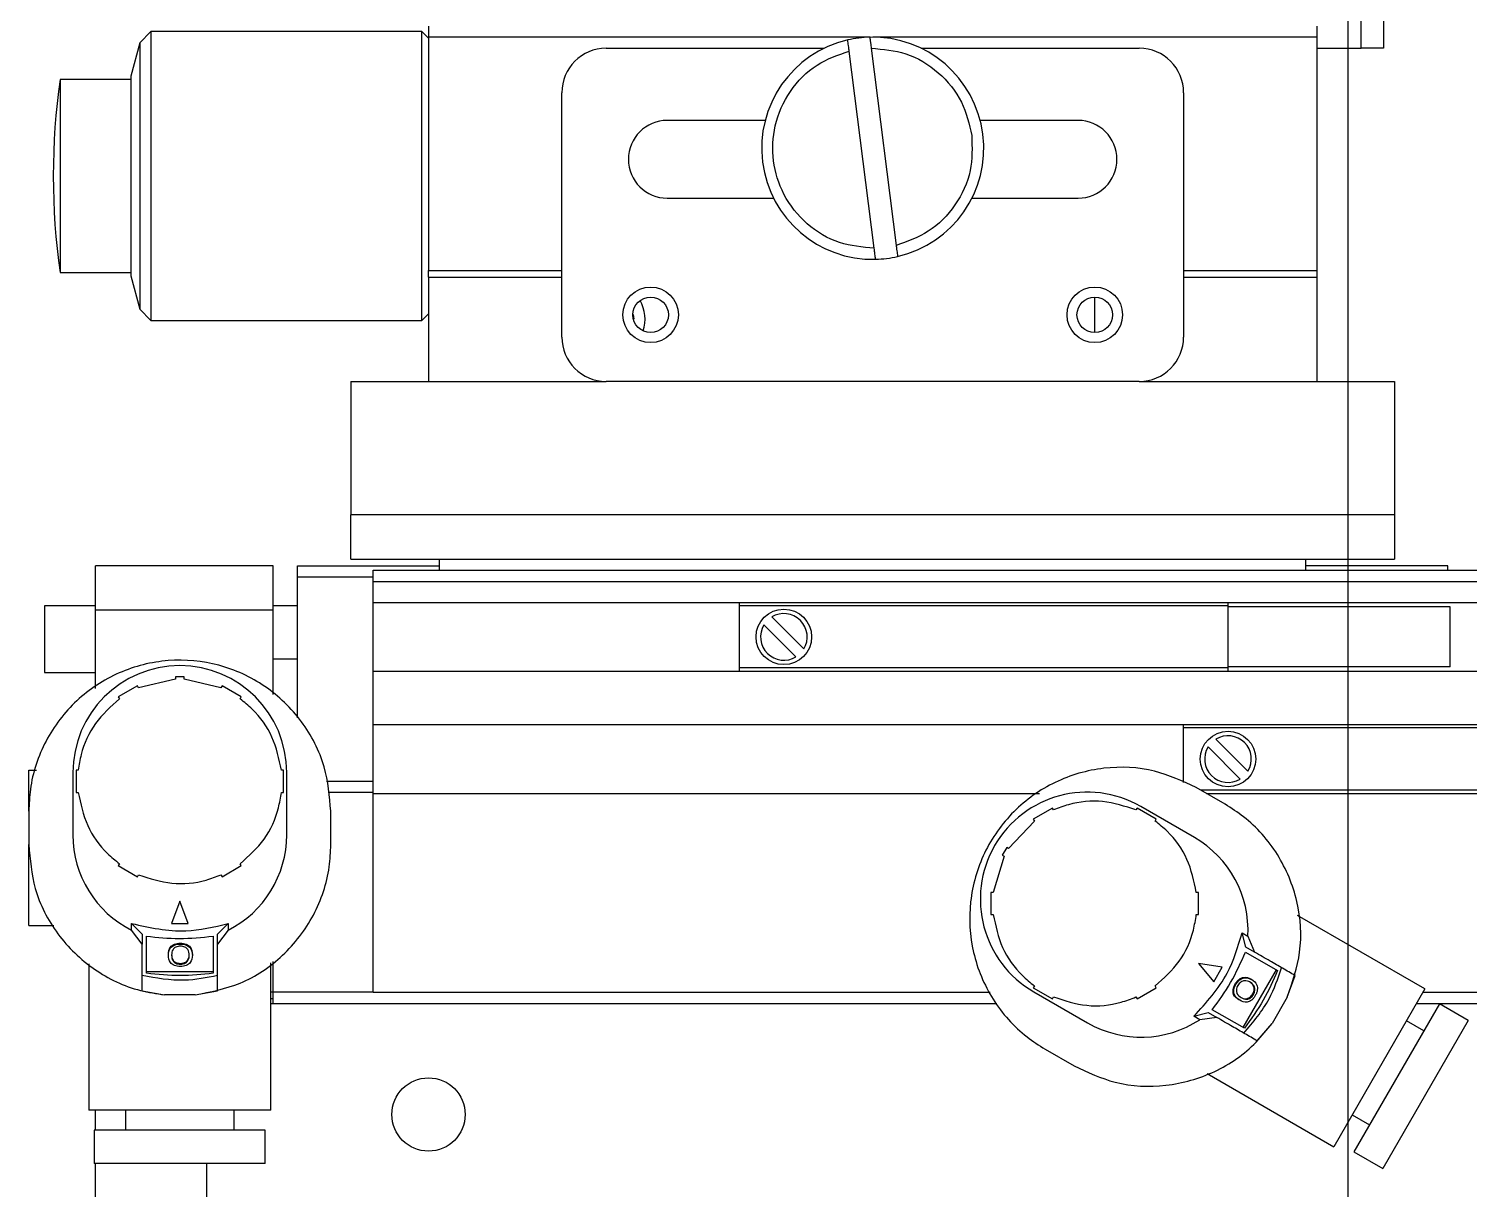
# Model space of a CAD drawing. Extents: x 500 to 100500, y -14500 to 21140.
# Drawn here: x 6752 to 6816.9, y -7146.4 to -7094.2 of the extents above; entities that cross this region are included whole.
import ezdxf

# ---------------------------------------------------------------- set-up
doc = ezdxf.new("R2010")
doc.units = 0
doc.layers.get('0').update_dxf_attribs({"linetype": 'CONTINUOUS'})

# ---------------------------------------------------------------- blocks, each defined once
blk = doc.blocks.new('SP R')
at = {"color": 3}
for p, q in [((16913.841, -97565.306), (16913.841, -97555.306)), ((16914.841, -97555.306), (16914.841, -97565.306)), ((16859.341, -97564.556), (16858.841, -97565.056)), ((16871.541, -97564.556), (16859.341, -97564.556)), ((16859.341, -97564.556), (16859.341, -97571.056)), ((16871.841, -97564.856), (16871.541, -97564.556)), ((16871.541, -97571.056), (16871.541, -97564.556)), ((16871.841, -97564.306), (16871.841, -97564.806)), ((16891.726, -97564.806), (16871.841, -97564.806)), ((16871.841, -97564.806), (16871.841, -97575.306)), ((16911.841, -97564.806), (16891.841, -97564.806)), ((16911.841, -97564.306), (16911.841, -97565.306)), ((16911.841, -97564.806), (16911.841, -97575.306)), ((16858.841, -97565.056), (16858.441, -97566.556)), ((16858.841, -97565.056), (16858.841, -97576.959)), ((16879.841, -97565.306), (16889.662, -97565.306)), ((16891.908, -97574.305), (16890.782, -97565.432)), ((16891.774, -97565.306), (16892.9, -97574.18)), ((16894.021, -97565.306), (16903.841, -97565.306)), ((16911.841, -97565.306), (16913.841, -97565.306)), ((16914.841, -97565.306), (16913.841, -97565.306)), ((16858.441, -97566.706), (16855.258, -97566.706)), ((16855.258, -97566.706), (16855.258, -97571.056)), ((16858.441, -97566.556), (16858.441, -97575.556)), ((16877.841, -97578.306), (16877.841, -97567.306)), ((16905.841, -97567.306), (16905.841, -97578.306)), ((16887, -97568.556), (16882.591, -97568.556)), ((16901.091, -97568.556), (16896.682, -97568.556)), ((16855.258, -97571.056), (16855.258, -97575.406)), ((16859.341, -97571.056), (16859.341, -97577.556)), ((16871.541, -97577.556), (16871.541, -97571.056)), ((16882.591, -97572.056), (16887.376, -97572.056)), ((16896.306, -97572.056), (16901.091, -97572.056)), ((16855.258, -97575.406), (16858.441, -97575.406)), ((16858.441, -97575.556), (16858.841, -97577.056)), ((16871.841, -97575.606), (16871.841, -97575.306)), ((16871.841, -97575.306), (16877.841, -97575.306)), ((16871.841, -97575.606), (16877.841, -97575.606)), ((16871.841, -97575.606), (16871.841, -97580.306)), ((16905.841, -97575.306), (16911.841, -97575.306)), ((16905.841, -97575.606), (16911.841, -97575.606)), ((16911.841, -97575.306), (16911.841, -97575.606)), ((16911.841, -97575.606), (16911.841, -97580.306)), ((16901.841, -97578.106), (16901.841, -97576.506)), ((16858.841, -97576.959), (16858.841, -97577.056)), ((16858.841, -97577.056), (16859.341, -97577.556)), ((16859.341, -97577.556), (16871.541, -97577.556)), ((16871.541, -97577.556), (16871.841, -97577.256)), ((16881.051, -97577.296), (16881.091, -97577.506)), ((16868.341, -97580.306), (16868.341, -97586.306)), ((16868.341, -97580.306), (16879.841, -97580.306)), ((16871.841, -97580.306), (16879.841, -97580.306)), ((16903.841, -97580.306), (16879.841, -97580.306)), ((16903.841, -97580.306), (16915.341, -97580.306)), ((16903.841, -97580.306), (16911.841, -97580.306)), ((16915.341, -97580.306), (16915.341, -97586.306)), ((16915.341, -97586.306), (16868.341, -97586.306)), ((16868.341, -97588.306), (16868.341, -97586.306)), ((16915.341, -97586.306), (16915.341, -97588.306)), ((16864.841, -97588.606), (16856.841, -97588.606)), ((16856.841, -97590.606), (16856.841, -97588.606)), ((16864.841, -97590.606), (16864.841, -97588.606)), ((16865.941, -97588.606), (16872.341, -97588.606)), ((16865.941, -97589.106), (16865.941, -97588.606)), ((16868.341, -97588.306), (16915.341, -97588.306)), ((16869.341, -97588.806), (16934.341, -97588.806)), ((16869.341, -97589.306), (16869.341, -97588.806)), ((16872.341, -97588.306), (16911.341, -97588.306)), ((16872.341, -97588.806), (16872.341, -97588.306)), ((16911.341, -97588.806), (16911.341, -97588.306)), ((16917.741, -97588.606), (16911.341, -97588.606)), ((16917.741, -97588.806), (16917.741, -97588.606)), ((16865.941, -97595.454), (16865.941, -97589.106)), ((16865.941, -97589.106), (16869.341, -97589.106)), ((16869.341, -97589.306), (16934.341, -97589.306)), ((16869.341, -97590.256), (16869.341, -97589.306)), ((16856.841, -97590.406), (16854.541, -97590.406)), ((16854.541, -97590.406), (16854.541, -97591.906)), ((16864.841, -97590.606), (16856.841, -97590.606)), ((16856.841, -97594.132), (16856.841, -97590.606)), ((16865.941, -97590.406), (16864.841, -97590.406)), ((16864.841, -97594.394), (16864.841, -97590.606)), ((16869.341, -97590.256), (16934.341, -97590.256)), ((16869.341, -97593.356), (16869.341, -97590.256)), ((16885.841, -97590.406), (16885.841, -97590.256)), ((16907.841, -97590.406), (16885.841, -97590.406)), ((16885.841, -97593.206), (16885.841, -97590.406)), ((16907.841, -97590.406), (16907.841, -97590.256)), ((16907.841, -97593.206), (16907.841, -97590.406)), ((16917.841, -97590.456), (16907.841, -97590.456)), ((16917.841, -97593.156), (16917.841, -97590.456)), ((16886.943, -97591.262), (16888.386, -97592.704)), ((16888.739, -97592.35), (16887.297, -97590.908)), ((16854.541, -97591.906), (16854.541, -97593.406)), ((16865.941, -97592.806), (16864.841, -97592.806)), ((16869.341, -97593.356), (16934.341, -97593.356)), ((16869.341, -97595.756), (16869.341, -97593.356)), ((16907.841, -97593.206), (16885.841, -97593.206)), ((16885.841, -97593.356), (16885.841, -97593.206)), ((16917.841, -97593.156), (16907.841, -97593.156)), ((16907.841, -97593.356), (16907.841, -97593.206)), ((16854.541, -97593.406), (16856.841, -97593.406)), ((16858.738, -97594.009), (16857.872, -97594.509)), ((16858.788, -97594.096), (16858.738, -97594.009)), ((16860.441, -97593.71), (16858.788, -97594.096)), ((16860.441, -97593.61), (16860.441, -97593.71)), ((16860.841, -97593.61), (16860.441, -97593.61)), ((16860.841, -97593.71), (16860.841, -97593.61)), ((16862.495, -97594.096), (16860.841, -97593.71)), ((16862.545, -97594.009), (16862.495, -97594.096)), ((16863.411, -97594.509), (16862.545, -97594.009)), ((16857.872, -97594.509), (16857.922, -97594.596)), ((16863.361, -97594.596), (16863.411, -97594.509)), ((16869.341, -97595.756), (16934.341, -97595.756)), ((16869.341, -97598.856), (16869.341, -97595.756)), ((16905.841, -97595.906), (16905.841, -97595.756)), ((16905.841, -97598.368), (16905.841, -97595.906)), ((16927.841, -97595.906), (16905.841, -97595.906)), ((16908.739, -97597.85), (16907.297, -97596.408)), ((16906.943, -97596.762), (16908.386, -97598.204)), ((16853.841, -97597.806), (16854.194, -97597.806)), ((16853.841, -97599.656), (16853.841, -97597.806)), ((16855.968, -97597.806), (16855.968, -97598.806)), ((16856.068, -97597.806), (16855.968, -97597.806)), ((16865.315, -97597.806), (16865.214, -97597.806)), ((16865.315, -97598.806), (16865.315, -97597.806)), ((16855.826, -97597.916), (16855.826, -97600.716)), ((16865.456, -97600.716), (16865.456, -97597.916)), ((16867.239, -97598.306), (16869.341, -97598.306)), ((16855.968, -97598.806), (16856.068, -97598.806)), ((16865.214, -97598.806), (16865.315, -97598.806)), ((16869.341, -97598.806), (16867.314, -97598.806)), ((16869.341, -97598.856), (16899.354, -97598.856)), ((16869.341, -97607.806), (16869.341, -97598.856)), ((16907.709, -97599.342), (16906.41, -97598.592)), ((16927.841, -97598.706), (16906.608, -97598.706)), ((16906.868, -97598.856), (16934.341, -97598.856)), ((16853.841, -97599.656), (16853.841, -97601.156)), ((16867.441, -97601.156), (16867.441, -97599.656)), ((16899.938, -97599.509), (16899.072, -97600.009)), ((16899.988, -97599.596), (16899.938, -97599.509)), ((16903.745, -97599.509), (16903.695, -97599.596)), ((16904.611, -97600.009), (16903.745, -97599.509)), ((16906.336, -97600.841), (16903.911, -97599.441)), ((16899.122, -97600.096), (16897.961, -97601.335)), ((16899.072, -97600.009), (16899.122, -97600.096)), ((16904.561, -97600.096), (16904.611, -97600.009)), ((16853.841, -97601.306), (16853.841, -97601.156)), ((16853.841, -97604.806), (16853.841, -97601.306)), ((16897.761, -97601.681), (16897.268, -97603.306)), ((16897.875, -97601.285), (16897.675, -97601.631)), ((16897.675, -97601.631), (16897.761, -97601.681)), ((16897.961, -97601.335), (16897.875, -97601.285)), ((16857.922, -97602.016), (16857.872, -97602.103)), ((16857.872, -97602.103), (16858.738, -97602.603)), ((16862.545, -97602.603), (16863.411, -97602.103)), ((16863.411, -97602.103), (16863.361, -97602.016)), ((16858.738, -97602.603), (16858.788, -97602.516)), ((16862.495, -97602.516), (16862.545, -97602.603)), ((16860.641, -97603.706), (16860.266, -97604.706)), ((16861.016, -97604.706), (16860.641, -97603.706)), ((16897.168, -97603.306), (16897.168, -97604.306)), ((16897.268, -97603.306), (16897.168, -97603.306)), ((16906.515, -97603.306), (16906.414, -97603.306)), ((16906.515, -97604.306), (16906.515, -97603.306)), ((16897.168, -97604.306), (16897.268, -97604.306)), ((16906.414, -97604.306), (16906.515, -97604.306)), ((16916.708, -97607.655), (16910.974, -97604.344)), ((16853.841, -97604.806), (16854.971, -97604.806)), ((16858.471, -97605.014), (16858.471, -97604.71)), ((16858.471, -97604.71), (16858.941, -97605.188)), ((16858.941, -97605.633), (16858.471, -97605.014)), ((16860.266, -97604.706), (16861.016, -97604.706)), ((16862.341, -97605.188), (16862.811, -97604.71)), ((16862.811, -97605.014), (16862.341, -97605.633)), ((16862.811, -97604.71), (16862.811, -97605.014)), ((16858.941, -97605.188), (16858.941, -97605.633)), ((16859.141, -97606.95), (16859.141, -97605.279)), ((16860.662, -97605.632), (16860.662, -97605.592)), ((16862.141, -97605.279), (16862.141, -97606.95)), ((16862.341, -97605.633), (16862.341, -97605.188)), ((16908.472, -97605.128), (16908.736, -97605.281)), ((16908.651, -97605.775), (16908.472, -97605.128)), ((16908.736, -97605.281), (16909.037, -97605.997)), ((16860.132, -97606.137), (16860.132, -97606.097)), ((16861.008, -97606.378), (16861.008, -97606.338)), ((16861.21, -97606.137), (16861.21, -97606.097)), ((16908.63, -97605.993), (16910.077, -97606.829)), ((16909.037, -97605.997), (16908.651, -97605.775)), ((16856.541, -97606.518), (16856.541, -97613.106)), ((16862.141, -97606.879), (16859.141, -97606.879)), ((16860.667, -97606.543), (16860.667, -97606.503)), ((16864.741, -97613.106), (16864.741, -97606.484)), ((16864.841, -97607.806), (16864.841, -97606.419)), ((16907.571, -97606.681), (16906.518, -97606.506)), ((16906.518, -97606.506), (16907.196, -97607.331)), ((16907.196, -97607.331), (16907.571, -97606.681)), ((16910.016, -97606.793), (16908.516, -97609.392)), ((16899.122, -97607.516), (16899.072, -97607.603)), ((16899.072, -97607.603), (16899.938, -97608.103)), ((16903.745, -97608.103), (16904.611, -97607.603)), ((16904.611, -97607.603), (16904.561, -97607.516)), ((16908.197, -97607.451), (16908.162, -97607.431)), ((16908.908, -97607.229), (16908.873, -97607.209)), ((16909.015, -97607.525), (16908.981, -97607.505)), ((16910.511, -97608.02), (16910.861, -97607.051)), ((16858.941, -97607.74), (16859.955, -97607.921)), ((16861.327, -97607.921), (16859.955, -97607.921)), ((16861.327, -97607.921), (16862.341, -97607.74)), ((16864.841, -97607.806), (16864.741, -97607.806)), ((16864.841, -97608.106), (16864.741, -97608.106)), ((16869.341, -97607.806), (16864.841, -97607.806)), ((16864.841, -97608.306), (16864.841, -97607.806)), ((16869.341, -97607.806), (16897.134, -97607.806)), ((16899.096, -97607.781), (16901.521, -97609.181)), ((16899.938, -97608.103), (16899.988, -97608.016)), ((16903.695, -97608.016), (16903.745, -97608.103)), ((16908.369, -97608.163), (16908.334, -97608.143)), ((16908.988, -97607.902), (16908.953, -97607.882)), ((16910.511, -97608.02), (16909.825, -97609.207)), ((16916.708, -97607.655), (16912.608, -97614.757)), ((16916.621, -97607.806), (16934.341, -97607.806)), ((16864.741, -97608.306), (16897.434, -97608.306)), ((16906.302, -97608.887), (16906.951, -97608.719)), ((16906.566, -97609.039), (16906.302, -97608.887)), ((16907.337, -97608.942), (16906.566, -97609.039)), ((16906.951, -97608.719), (16907.337, -97608.942)), ((16908.577, -97609.427), (16907.13, -97608.591)), ((16917.363, -97608.322), (16913.513, -97614.99)), ((16916.333, -97608.306), (16941.841, -97608.306)), ((16918.662, -97609.072), (16917.363, -97608.322)), ((16909.161, -97609.995), (16909.825, -97609.207)), ((16918.662, -97609.072), (16914.812, -97615.74)), ((16916.663, -97609.534), (16915.883, -97609.084)), ((16899.61, -97610.37), (16900.909, -97611.12)), ((16906.903, -97611.463), (16912.608, -97614.757)), ((16864.741, -97613.106), (16856.541, -97613.106)), ((16856.841, -97614.006), (16856.841, -97613.106)), ((16858.191, -97613.106), (16858.191, -97614.006)), ((16863.091, -97614.006), (16863.091, -97613.106)), ((16913.433, -97613.328), (16914.213, -97613.778)), ((16856.791, -97614.006), (16856.791, -97615.506)), ((16864.491, -97614.006), (16856.791, -97614.006)), ((16864.491, -97615.506), (16864.491, -97614.006)), ((16913.513, -97614.99), (16914.812, -97615.74)), ((16864.491, -97615.506), (16856.791, -97615.506)), ((16856.841, -97618.306), (16856.841, -97615.506)), ((16861.841, -97615.506), (16861.841, -97618.306))]:
    blk.add_line(p, q, dxfattribs=at)
for centre, radius in [((16881.841, -97577.306), 1.25), ((16881.841, -97577.306), 0.8), ((16901.841, -97577.306), 1.25), ((16901.841, -97577.306), 0.8), ((16887.841, -97591.806), 1.25), ((16907.841, -97597.306), 1.25), ((16871.841, -97613.306), 1.65)]:
    blk.add_circle(centre, radius, dxfattribs=at)
for centre, radius, start, end in [((16891.841, -97569.806), 5, 91.49022, 102.96856), ((16891.841, -97569.806), 5, 282.96856, 91.49022), ((16879.841, -97567.306), 2, 90, 180), ((16891.841, -97569.806), 5, 102.96856, 271.49022), ((16903.841, -97567.306), 2, 0, 90), ((16884.941, -97571.056), 30, 171.66272, 188.33728), ((16882.591, -97570.306), 1.75, 90, 270), ((16901.091, -97570.306), 1.75, 270, 90), ((16891.841, -97569.806), 5, 271.49022, 282.96856), ((16879.841, -97577.506), 1.75, 342.4376, 28.98359), ((16879.841, -97578.306), 2, 180, 270), ((16903.841, -97578.306), 2, 270, 0), ((16887.841, -97591.806), 1.05, 328.77415, 121.22585), ((16887.841, -97591.806), 1.05, 148.77415, 301.22585), ((16860.641, -97597.916), 4.815, 0, 180), ((16907.841, -97597.306), 1.05, 328.77415, 121.22585), ((16907.841, -97597.306), 1.05, 148.77415, 301.22585), ((16901.503, -97603.611), 4.815, 60, 240), ((16860.641, -97600.716), 4.815, 180.00074, 243.21158), ((16860.641, -97600.716), 4.815, 296.78883, 359.99905), ((16903.928, -97605.011), 4.815, 356.78883, 59.99905), ((16903.928, -97605.011), 4.815, 240.00074, 303.21158)]:
    blk.add_arc(centre, radius, start, end, dxfattribs=at)
for points, knots in [([(16891.711, -97564.808), (16891.712, -97564.813), (16891.713, -97564.824), (16891.724, -97564.909), (16891.74, -97565.035), (16891.758, -97565.175), (16891.77, -97565.269), (16891.774, -97565.306)], [0, 0, 0, 0, 0.213259, 0.426502, 0.640196, 0.854924, 1, 1, 1, 1]), ([(16891.908, -97574.305), (16891.379, -97574.259), (16890.283, -97574.162), (16888.82, -97573.278), (16887.774, -97571.959), (16887.284, -97570.384), (16887.365, -97568.737), (16888.049, -97567.198), (16889.245, -97565.977), (16890.282, -97565.609), (16890.782, -97565.432)], [0, 0, 0, 0, 0.120746, 0.25, 0.379254, 0.5, 0.620746, 0.75, 0.879254, 1, 1, 1, 1]), ([(16890.782, -97565.432), (16890.775, -97565.376), (16890.761, -97565.263), (16890.742, -97565.113), (16890.728, -97565), (16890.72, -97564.942), (16890.719, -97564.936), (16890.719, -97564.933)], [0, 0, 0, 0, 0.2162502, 0.4325264, 0.6480981, 0.8625105, 1, 1, 1, 1]), ([(16891.774, -97565.306), (16892.304, -97565.353), (16893.401, -97565.449), (16894.855, -97566.334), (16895.935, -97567.65), (16896.185, -97568.722), (16896.305, -97569.24)], [0, 0, 0, 0, 0.241491, 0.5, 0.758509, 1, 1, 1, 1]), ([(16896.305, -97569.24), (16896.318, -97569.771), (16896.344, -97570.872), (16895.626, -97572.415), (16894.439, -97573.635), (16893.401, -97574.002), (16892.9, -97574.18)], [0, 0, 0, 0, 0.241491, 0.5, 0.758509, 1, 1, 1, 1]), ([(16891.971, -97574.804), (16891.971, -97574.799), (16891.969, -97574.788), (16891.958, -97574.702), (16891.942, -97574.577), (16891.925, -97574.436), (16891.913, -97574.343), (16891.908, -97574.305)], [0, 0, 0, 0, 0.213259, 0.426502, 0.640196, 0.854924, 1, 1, 1, 1]), ([(16892.9, -97574.18), (16892.907, -97574.236), (16892.921, -97574.349), (16892.94, -97574.499), (16892.955, -97574.611), (16892.962, -97574.67), (16892.963, -97574.676), (16892.963, -97574.678)], [0, 0, 0, 0, 0.21625, 0.432526, 0.648098, 0.862511, 1, 1, 1, 1]), ([(16867.441, -97599.656), (16867.382, -97598.981), (16867.257, -97597.543), (16866.212, -97595.545), (16864.548, -97593.93), (16862.429, -97592.96), (16860.114, -97592.746), (16857.858, -97593.309), (16855.914, -97594.587), (16854.51, -97596.436), (16853.904, -97598.234), (16853.856, -97599.326), (16853.841, -97599.656)], [0, 0, 0, 0, 0.094824, 0.20218, 0.309533, 0.416887, 0.524228, 0.631459, 0.738739, 0.846088, 0.953436, 1, 1, 1, 1]), ([(16857.922, -97594.596), (16857.536, -97594.942), (16856.764, -97595.636), (16856.223, -97596.83), (16856.106, -97597.572), (16856.068, -97597.806)], [0, 0, 0, 0, 0.406489, 0.812978, 1, 1, 1, 1]), ([(16865.214, -97597.806), (16865.107, -97597.298), (16864.892, -97596.283), (16864.128, -97595.218), (16863.545, -97594.745), (16863.361, -97594.596)], [0, 0, 0, 0, 0.406488, 0.812977, 1, 1, 1, 1]), ([(16906.41, -97598.592), (16905.797, -97598.306), (16904.489, -97597.695), (16902.235, -97597.601), (16900.005, -97598.235), (16898.106, -97599.585), (16896.763, -97601.482), (16896.123, -97603.718), (16896.257, -97606.041), (16897.156, -97608.181), (16898.411, -97609.604), (16899.332, -97610.192), (16899.61, -97610.37)], [0, 0, 0, 0, 0.094824, 0.20218, 0.309533, 0.416887, 0.524228, 0.631459, 0.738739, 0.846088, 0.953436, 1, 1, 1, 1]), ([(16856.068, -97598.806), (16856.176, -97599.313), (16856.39, -97600.329), (16857.154, -97601.394), (16857.738, -97601.867), (16857.922, -97602.016)], [0, 0, 0, 0, 0.406489, 0.812977, 1, 1, 1, 1]), ([(16863.361, -97602.016), (16863.747, -97601.669), (16864.519, -97600.976), (16865.059, -97599.782), (16865.177, -97599.04), (16865.214, -97598.806)], [0, 0, 0, 0, 0.4064891, 0.8129781, 1, 1, 1, 1]), ([(16903.695, -97599.596), (16903.201, -97599.435), (16902.215, -97599.113), (16900.911, -97599.242), (16900.209, -97599.511), (16899.988, -97599.596)], [0, 0, 0, 0, 0.4064885, 0.8129766, 1, 1, 1, 1]), ([(16910.511, -97608.02), (16910.741, -97607.354), (16911.221, -97605.963), (16911.058, -97603.683), (16910.175, -97601.546), (16908.917, -97600.114), (16907.992, -97599.523), (16907.709, -97599.342)], [0, 0, 0, 0, 0.210713, 0.440125, 0.669539, 0.89895, 1, 1, 1, 1]), ([(16906.414, -97603.306), (16906.307, -97602.798), (16906.092, -97601.783), (16905.328, -97600.718), (16904.745, -97600.245), (16904.561, -97600.096)], [0, 0, 0, 0, 0.4064891, 0.8129781, 1, 1, 1, 1]), ([(16853.841, -97601.156), (16853.899, -97601.823), (16854.022, -97603.254), (16855.058, -97605.252), (16856.717, -97606.864), (16858.471, -97607.696), (16859.59, -97607.866), (16859.955, -97607.921)], [0, 0, 0, 0, 0.200562, 0.429956, 0.659348, 0.888742, 1, 1, 1, 1]), ([(16861.327, -97607.921), (16862.019, -97607.787), (16863.463, -97607.507), (16865.356, -97606.227), (16866.765, -97604.393), (16867.377, -97602.588), (16867.426, -97601.491), (16867.441, -97601.156)], [0, 0, 0, 0, 0.210713, 0.440125, 0.669539, 0.89895, 1, 1, 1, 1]), ([(16858.788, -97602.516), (16859.281, -97602.677), (16860.267, -97602.999), (16861.572, -97602.87), (16862.273, -97602.601), (16862.495, -97602.516)], [0, 0, 0, 0, 0.406489, 0.812978, 1, 1, 1, 1]), ([(16897.268, -97604.306), (16897.376, -97604.813), (16897.59, -97605.829), (16898.354, -97606.894), (16898.938, -97607.367), (16899.122, -97607.516)], [0, 0, 0, 0, 0.406489, 0.812978, 1, 1, 1, 1]), ([(16904.561, -97607.516), (16904.947, -97607.169), (16905.719, -97606.476), (16906.259, -97605.282), (16906.377, -97604.54), (16906.414, -97604.306)], [0, 0, 0, 0, 0.406489, 0.812978, 1, 1, 1, 1]), ([(16858.471, -97604.71), (16859.285, -97604.889), (16860.737, -97605.209), (16862.177, -97604.862), (16862.811, -97604.71)], [0, 0, 0, 0, 0.559952, 1, 1, 1, 1]), ([(16858.941, -97607.74), (16858.941, -97607.523), (16858.941, -97607.091), (16858.941, -97606.389), (16858.941, -97605.902), (16858.941, -97605.633)], [0, 0, 0, 0, 0.309337, 0.618673, 1, 1, 1, 1]), ([(16859.141, -97605.279), (16859.633, -97605.33), (16860.633, -97605.435), (16861.633, -97605.331), (16862.141, -97605.279)], [0, 0, 0, 0, 0.492258, 1, 1, 1, 1]), ([(16860.132, -97606.097), (16860.138, -97605.983), (16860.145, -97605.839), (16860.293, -97605.695), (16860.396, -97605.638), (16860.523, -97605.599), (16860.616, -97605.595), (16860.662, -97605.592)], [0, 0, 0, 0, 0.498702, 0.624177, 0.749467, 0.874745, 1, 1, 1, 1]), ([(16860.132, -97606.137), (16860.138, -97606.023), (16860.145, -97605.879), (16860.293, -97605.735), (16860.396, -97605.678), (16860.523, -97605.639), (16860.616, -97605.635), (16860.662, -97605.632)], [0, 0, 0, 0, 0.498702, 0.624177, 0.749467, 0.874745, 1, 1, 1, 1]), ([(16860.662, -97605.592), (16860.709, -97605.595), (16860.803, -97605.599), (16860.973, -97605.649), (16861.187, -97605.809), (16861.201, -97605.982), (16861.21, -97606.097)], [0, 0, 0, 0, 0.1256, 0.251197, 0.500581, 1, 1, 1, 1]), ([(16860.662, -97605.632), (16860.709, -97605.634), (16860.803, -97605.639), (16860.973, -97605.689), (16861.187, -97605.849), (16861.201, -97606.022), (16861.21, -97606.137)], [0, 0, 0, 0, 0.1256, 0.251197, 0.500581, 1, 1, 1, 1]), ([(16862.341, -97607.74), (16862.341, -97607.523), (16862.341, -97607.091), (16862.341, -97606.389), (16862.341, -97605.902), (16862.341, -97605.633)], [0, 0, 0, 0, 0.309337, 0.618673, 1, 1, 1, 1]), ([(16906.302, -97608.887), (16906.864, -97608.272), (16907.868, -97607.174), (16908.287, -97605.754), (16908.472, -97605.128)], [0, 0, 0, 0, 0.559952, 1, 1, 1, 1]), ([(16860.662, -97606.641), (16860.616, -97606.639), (16860.523, -97606.634), (16860.355, -97606.584), (16860.146, -97606.423), (16860.137, -97606.252), (16860.132, -97606.137)], [0, 0, 0, 0, 0.125551, 0.25109, 0.50025, 1, 1, 1, 1]), ([(16860.667, -97605.731), (16860.631, -97605.733), (16860.558, -97605.737), (16860.461, -97605.771), (16860.384, -97605.818), (16860.279, -97605.935), (16860.276, -97606.047), (16860.274, -97606.137)], [0, 0, 0, 0, 0.125139, 0.250418, 0.375519, 0.500847, 1, 1, 1, 1]), ([(16860.274, -97606.097), (16860.275, -97606.187), (16860.277, -97606.321), (16860.429, -97606.452), (16860.558, -97606.496), (16860.631, -97606.501), (16860.667, -97606.503)], [0, 0, 0, 0, 0.500291, 0.749086, 0.874606, 1, 1, 1, 1]), ([(16860.274, -97606.137), (16860.275, -97606.226), (16860.277, -97606.361), (16860.429, -97606.492), (16860.558, -97606.536), (16860.631, -97606.54), (16860.667, -97606.543)], [0, 0, 0, 0, 0.500291, 0.749086, 0.874606, 1, 1, 1, 1]), ([(16861.21, -97606.137), (16861.201, -97606.252), (16861.188, -97606.425), (16860.972, -97606.584), (16860.802, -97606.634), (16860.709, -97606.639), (16860.662, -97606.641)], [0, 0, 0, 0, 0.499407, 0.748743, 0.874372, 1, 1, 1, 1]), ([(16861.068, -97606.137), (16861.062, -97606.048), (16861.053, -97605.914), (16860.905, -97605.782), (16860.776, -97605.738), (16860.703, -97605.733), (16860.667, -97605.731)], [0, 0, 0, 0, 0.500072, 0.749021, 0.874598, 1, 1, 1, 1]), ([(16860.667, -97606.503), (16860.71, -97606.5), (16860.797, -97606.493), (16860.931, -97606.438), (16860.979, -97606.376), (16861.008, -97606.338)], [0, 0, 0, 0, 0.280257, 0.560781, 1, 1, 1, 1]), ([(16861.008, -97606.338), (16861.028, -97606.294), (16861.064, -97606.215), (16861.067, -97606.133), (16861.068, -97606.097)], [0, 0, 0, 0, 0.559599, 1, 1, 1, 1]), ([(16861.008, -97606.378), (16861.028, -97606.334), (16861.064, -97606.255), (16861.067, -97606.173), (16861.068, -97606.137)], [0, 0, 0, 0, 0.559599, 1, 1, 1, 1]), ([(16907.13, -97608.591), (16907.421, -97608.191), (16908.011, -97607.377), (16908.422, -97606.459), (16908.63, -97605.993)], [0, 0, 0, 0, 0.492258, 1, 1, 1, 1]), ([(16910.861, -97607.051), (16910.674, -97606.942), (16910.299, -97606.726), (16909.692, -97606.375), (16909.27, -97606.132), (16909.037, -97605.997)], [0, 0, 0, 0, 0.309337, 0.618673, 1, 1, 1, 1]), ([(16862.141, -97606.95), (16861.649, -97607.001), (16860.649, -97607.106), (16859.649, -97607.002), (16859.141, -97606.95)], [0, 0, 0, 0, 0.49226, 1, 1, 1, 1]), ([(16860.667, -97606.543), (16860.71, -97606.54), (16860.797, -97606.533), (16860.931, -97606.478), (16860.979, -97606.416), (16861.008, -97606.378)], [0, 0, 0, 0, 0.280257, 0.560781, 1, 1, 1, 1]), ([(16908.555, -97609.645), (16908.972, -97609.151), (16909.717, -97608.269), (16910.091, -97607.18), (16910.255, -97606.701)], [0, 0, 0, 0, 0.560014, 1, 1, 1, 1]), ([(16910.077, -97606.829), (16909.875, -97607.281), (16909.466, -97608.199), (16908.876, -97609.013), (16908.577, -97609.427)], [0, 0, 0, 0, 0.49226, 1, 1, 1, 1]), ([(16858.941, -97607.04), (16859.578, -97607.154), (16860.714, -97607.358), (16861.844, -97607.137), (16862.341, -97607.04)], [0, 0, 0, 0, 0.560014, 1, 1, 1, 1]), ([(16908.334, -97608.143), (16908.238, -97608.08), (16908.117, -97608.002), (16908.067, -97607.802), (16908.068, -97607.684), (16908.098, -97607.555), (16908.141, -97607.472), (16908.162, -97607.431)], [0, 0, 0, 0, 0.498702, 0.624177, 0.749467, 0.874745, 1, 1, 1, 1]), ([(16908.369, -97608.163), (16908.272, -97608.1), (16908.152, -97608.022), (16908.101, -97607.822), (16908.103, -97607.704), (16908.133, -97607.575), (16908.175, -97607.492), (16908.197, -97607.451)], [0, 0, 0, 0, 0.498702, 0.624177, 0.749467, 0.874745, 1, 1, 1, 1]), ([(16908.162, -97607.431), (16908.187, -97607.391), (16908.238, -97607.313), (16908.367, -97607.19), (16908.613, -97607.085), (16908.769, -97607.159), (16908.873, -97607.209)], [0, 0, 0, 0, 0.1256, 0.251197, 0.500581, 1, 1, 1, 1]), ([(16908.197, -97607.451), (16908.222, -97607.411), (16908.273, -97607.333), (16908.401, -97607.21), (16908.647, -97607.104), (16908.804, -97607.179), (16908.908, -97607.229)], [0, 0, 0, 0, 0.1256, 0.251197, 0.500581, 1, 1, 1, 1]), ([(16908.284, -97607.496), (16908.268, -97607.528), (16908.235, -97607.594), (16908.216, -97607.694), (16908.219, -97607.784), (16908.267, -97607.934), (16908.363, -97607.992), (16908.439, -97608.039)], [0, 0, 0, 0, 0.1251388, 0.2504182, 0.3755189, 0.5008471, 1, 1, 1, 1]), ([(16908.836, -97607.352), (16908.756, -97607.312), (16908.636, -97607.253), (16908.448, -97607.316), (16908.345, -97607.405), (16908.304, -97607.466), (16908.284, -97607.496)], [0, 0, 0, 0, 0.500072, 0.749021, 0.874598, 1, 1, 1, 1]), ([(16908.981, -97607.505), (16908.953, -97607.465), (16908.902, -97607.394), (16908.832, -97607.351), (16908.802, -97607.332)], [0, 0, 0, 0, 0.559599, 1, 1, 1, 1]), ([(16909.015, -97607.525), (16908.987, -97607.485), (16908.937, -97607.414), (16908.867, -97607.371), (16908.836, -97607.352)], [0, 0, 0, 0, 0.5595988, 1, 1, 1, 1]), ([(16908.908, -97607.229), (16909.003, -97607.294), (16909.146, -97607.392), (16909.176, -97607.658), (16909.135, -97607.831), (16909.092, -97607.914), (16909.07, -97607.955)], [0, 0, 0, 0, 0.499407, 0.748743, 0.874372, 1, 1, 1, 1]), ([(16908.953, -97607.882), (16908.972, -97607.843), (16909.01, -97607.764), (16909.029, -97607.621), (16908.999, -97607.549), (16908.981, -97607.505)], [0, 0, 0, 0, 0.280257, 0.560781, 1, 1, 1, 1]), ([(16908.988, -97607.902), (16909.006, -97607.863), (16909.044, -97607.784), (16909.064, -97607.641), (16909.034, -97607.569), (16909.015, -97607.525)], [0, 0, 0, 0, 0.2802572, 0.5607811, 1, 1, 1, 1]), ([(16899.988, -97608.016), (16900.481, -97608.177), (16901.467, -97608.499), (16902.772, -97608.37), (16903.473, -97608.101), (16903.695, -97608.016)], [0, 0, 0, 0, 0.4064887, 0.812977, 1, 1, 1, 1]), ([(16909.07, -97607.955), (16909.045, -97607.994), (16908.995, -97608.072), (16908.867, -97608.193), (16908.623, -97608.293), (16908.471, -97608.215), (16908.369, -97608.163)], [0, 0, 0, 0, 0.125551, 0.25109, 0.50025, 1, 1, 1, 1]), ([(16908.405, -97608.019), (16908.483, -97608.063), (16908.6, -97608.129), (16908.79, -97608.062), (16908.893, -97607.973), (16908.933, -97607.912), (16908.953, -97607.882)], [0, 0, 0, 0, 0.5002912, 0.749086, 0.8746062, 1, 1, 1, 1]), ([(16908.439, -97608.039), (16908.518, -97608.083), (16908.635, -97608.149), (16908.825, -97608.082), (16908.927, -97607.993), (16908.967, -97607.932), (16908.988, -97607.902)], [0, 0, 0, 0, 0.500291, 0.749086, 0.874606, 1, 1, 1, 1]), ([(16909.161, -97609.995), (16908.974, -97609.887), (16908.599, -97609.671), (16907.992, -97609.32), (16907.57, -97609.076), (16907.337, -97608.942)], [0, 0, 0, 0, 0.309337, 0.618673, 1, 1, 1, 1]), ([(16900.909, -97611.12), (16901.516, -97611.404), (16902.817, -97612.012), (16905.065, -97612.114), (16907.291, -97611.483), (16908.888, -97610.381), (16909.595, -97609.496), (16909.825, -97609.207)], [0, 0, 0, 0, 0.200562, 0.429956, 0.659348, 0.888742, 1, 1, 1, 1])]:
    blk.add_open_spline(points, degree=3, knots=knots, dxfattribs=at)
blk = doc.blocks.new('KJauto change f')
at = {"color": 5}
blk.add_line((30478.046, -79348.881, 43.986), (30478.046, -79518.881, 43.986), dxfattribs=at)

msp = doc.modelspace()

# ---------------------------------------------------------------- block references
at = {"color": 0}
msp.add_blockref('SP R', (-10101.844, 90470.268, -75.818), dxfattribs=at)
msp.add_blockref('KJauto change f', (-23666.649, 72271.843, -119.805))

doc.saveas('drawing.dxf')
